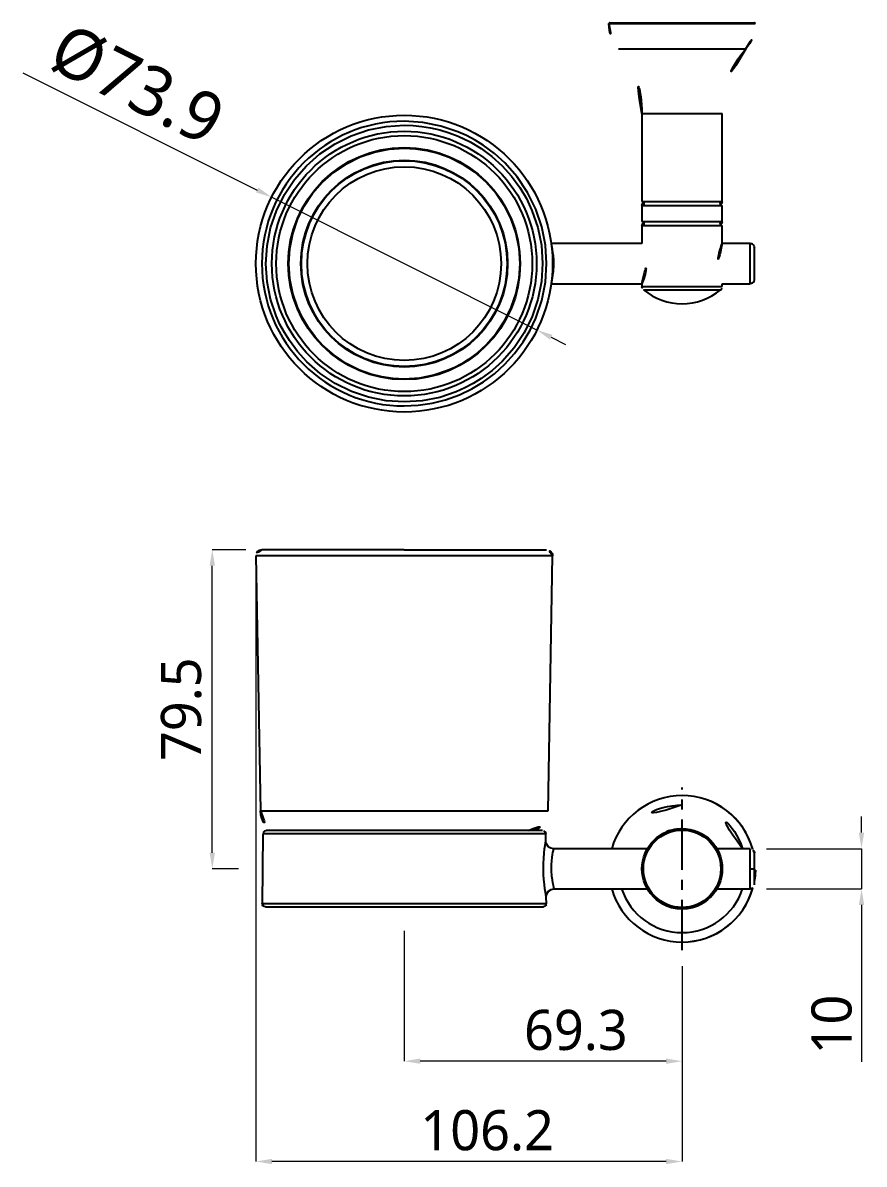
# Model space of a CAD drawing. Extents: x 16296660632 to 16296679688, y -37409620961 to -37409616551.
# Drawn here: x 16296678972.6 to 16296679182.3, y -37409616835.4 to -37409616551.1 of the extents above; entities that cross this region are included whole.
import ezdxf

# ---------------------------------------------------------------- set-up
doc = ezdxf.new("R2010")
doc.units = 0
doc.header["$LTSCALE"] = 10
doc.header["$MEASUREMENT"] = 0
doc.header["$PDMODE"] = 3
doc.header["$PDSIZE"] = -10
doc.linetypes.add('CENTER', pattern=[2, 1.25, -0.25, 0.25, -0.25])
doc.layers.get('0').update_dxf_attribs({"linetype": 'CONTINUOUS'})
doc.layers.get('DEFPOINTS').update_dxf_attribs({"linetype": 'CONTINUOUS'})
doc.styles.add('Daelim Dimension', font='')
doc.styles.get('Daelim Dimension').set_extended_font_data('NanumGothic')
doc.dimstyles.new('DEFAULT', dxfattribs={"dimscale": 2, "dimtxt": 2, "dimasz": 2, "dimexe": 0, "dimexo": 2, "dimgap": 1, "dimtad": 1, "dimdec": 1, "dimzin": 9, "dimdsep": 46, "dimtxsty": 'Daelim Dimension', "dimcen": 0.5, "dimclrd": 252, "dimclre": 252, "dimclrt": 3, "dimadec": 1, "dimazin": 0, "dimtfac": 1, "dimtdec": 1, "dimtix": 1, "dimtmove": 0, "dimatfit": 3, "dimfxl": 1, "dimtolj": 1, "dimtzin": 1, "dimlwd": 9, "dimlwe": 9, "dimarcsym": 0})

# ---------------------------------------------------------------- blocks, each defined once
blk = doc.blocks.new('*D15')
at = {"color": 5, "lineweight": 9, "transparency": 16777216}
for p, q in [((16296679028.18232, -37409616682.343567), (16296679019.81143, -37409616682.343567)), ((16296679019.81143, -37409616757.843559), (16296679019.81143, -37409616686.343567)), ((16296679026.323481, -37409616761.843559), (16296679019.81143, -37409616761.843559))]:
    blk.add_line(p, q, dxfattribs=at)
at = {"color": 5, "transparency": 16777216}
for points in [[(16296679019.14476, -37409616686.343567), (16296679020.4781, -37409616686.343567), (16296679019.81143, -37409616682.343567)], [(16296679019.14476, -37409616757.843559), (16296679020.4781, -37409616757.843559), (16296679019.81143, -37409616761.843559)]]:
    blk.add_solid(points, dxfattribs=at)
at = {"layer": 'DEFPOINTS', "color": 0, "transparency": 16777216}
for p in [(16296679019.81143, -37409616682.343567), (16296679032.18232, -37409616682.343567), (16296679030.323481, -37409616761.843559)]:
    blk.add_point(p, dxfattribs=at)
at = {"color": 7, "transparency": 16777216, "insert": (16296679012.11043, -37409616722.093567), "char_height": 10, "attachment_point": 5, "rotation": 90, "style": 'Daelim Dimension'}
blk.add_mtext('\\A1;79.5', dxfattribs=at)
blk = doc.blocks.new('*D18')
at = {"color": 5, "lineweight": 9, "transparency": 16777216}
for p, q in [((16296679067.66, -37409616777.34), (16296679067.66, -37409616809.79)), ((16296679136.91, -37409616786.09), (16296679136.91, -37409616809.79)), ((16296679132.91, -37409616809.79), (16296679071.66, -37409616809.79))]:
    blk.add_line(p, q, dxfattribs=at)
at = {"color": 5, "transparency": 16777216}
for points in [[(16296679071.66, -37409616809.12), (16296679071.66, -37409616810.45), (16296679067.66, -37409616809.79)], [(16296679132.91, -37409616809.12), (16296679132.91, -37409616810.45), (16296679136.91, -37409616809.79)]]:
    blk.add_solid(points, dxfattribs=at)
at = {"layer": 'DEFPOINTS', "color": 0, "transparency": 16777216}
for p in [(16296679067.66, -37409616773.34), (16296679136.91, -37409616782.09), (16296679067.66, -37409616809.79)]:
    blk.add_point(p, dxfattribs=at)
at = {"color": 7, "transparency": 16777216, "insert": (16296679110.43, -37409616802.09), "char_height": 10, "attachment_point": 5, "style": 'Daelim Dimension'}
blk.add_mtext('\\A1;69.3', dxfattribs=at)
blk = doc.blocks.new('*D19')
at = {"color": 5, "lineweight": 9, "transparency": 16777216}
for p, q in [((16296679030.68255, -37409616687.86974), (16296679030.68255, -37409616834.78252)), ((16296679136.90646, -37409616790.58196), (16296679136.90646, -37409616834.78252)), ((16296679132.90646, -37409616834.78252), (16296679034.68255, -37409616834.78252))]:
    blk.add_line(p, q, dxfattribs=at)
at = {"color": 5, "transparency": 16777216}
for points in [[(16296679034.68255, -37409616834.11585), (16296679034.68255, -37409616835.44918), (16296679030.68255, -37409616834.78252)], [(16296679132.90646, -37409616834.11585), (16296679132.90646, -37409616835.44918), (16296679136.90646, -37409616834.78252)]]:
    blk.add_solid(points, dxfattribs=at)
at = {"layer": 'DEFPOINTS', "color": 0, "transparency": 16777216}
for p in [(16296679030.68255, -37409616683.86974), (16296679136.90646, -37409616786.58196), (16296679030.68255, -37409616834.78252)]:
    blk.add_point(p, dxfattribs=at)
at = {"color": 7, "transparency": 16777216, "insert": (16296679088.3102, -37409616827.08151), "char_height": 10, "attachment_point": 5, "style": 'Daelim Dimension'}
blk.add_mtext('\\A1;106.2', dxfattribs=at)
blk = doc.blocks.new('*D20')
at = {"color": 5, "lineweight": 9, "transparency": 16777216}
for p, q in [((16296679181.61536, -37409616752.843369), (16296679181.61536, -37409616748.843369)), ((16296679157.90646, -37409616756.843369), (16296679181.61536, -37409616756.843369)), ((16296679181.61536, -37409616756.843369), (16296679181.61536, -37409616766.843559)), ((16296679157.907829, -37409616766.843559), (16296679181.61536, -37409616766.843559)), ((16296679181.61536, -37409616770.843559), (16296679181.61536, -37409616809.915962))]:
    blk.add_line(p, q, dxfattribs=at)
at = {"color": 5, "transparency": 16777216}
for points in [[(16296679180.94869, -37409616752.843369), (16296679182.28203, -37409616752.843369), (16296679181.61536, -37409616756.843369)], [(16296679180.94869, -37409616770.843559), (16296679182.28203, -37409616770.843559), (16296679181.61536, -37409616766.843559)]]:
    blk.add_solid(points, dxfattribs=at)
at = {"layer": 'DEFPOINTS', "color": 0, "transparency": 16777216}
for p in [(16296679153.90646, -37409616756.843369), (16296679153.907829, -37409616766.843559), (16296679181.61536, -37409616766.843559)]:
    blk.add_point(p, dxfattribs=at)
at = {"color": 7, "transparency": 16777216, "insert": (16296679174.20764, -37409616800.655586), "char_height": 10, "attachment_point": 5, "rotation": 90, "style": 'Daelim Dimension'}
blk.add_mtext('\\A1;10', dxfattribs=at)
blk = doc.blocks.new('*D22')
at = {"color": 5, "lineweight": 9, "transparency": 16777216}
for p, q in [((16296678972.589279, -37409616563.476753), (16296679031.01491, -37409616592.717033)), ((16296679100.71987, -37409616627.602272), (16296679034.591949, -37409616594.507233)), ((16296679104.296909, -37409616629.392471), (16296679107.873949, -37409616631.182671))]:
    blk.add_line(p, q, dxfattribs=at)
at = {"color": 5, "transparency": 16777216}
for points in [[(16296679031.31328, -37409616592.120857), (16296679030.716551, -37409616593.313202), (16296679034.591949, -37409616594.507233)], [(16296679104.59528, -37409616628.796303), (16296679103.998541, -37409616629.988647), (16296679100.71987, -37409616627.602272)]]:
    blk.add_solid(points, dxfattribs=at)
at = {"layer": 'DEFPOINTS', "color": 0, "transparency": 16777216}
for p in [(16296679034.591949, -37409616594.507233), (16296679100.71987, -37409616627.602272)]:
    blk.add_point(p, dxfattribs=at)
at = {"color": 7, "transparency": 16777216, "insert": (16296679001.002991, -37409616566.531723), "char_height": 10, "attachment_point": 5, "rotation": 333.41340759, "style": 'Daelim Dimension'}
blk.add_mtext('\\A1;{\\H1.25x;\\C256;Ø73.9}', dxfattribs=at)

msp = doc.modelspace()

# ---------------------------------------------------------------- linework, layer by layer
at = {"color": 7}
for p, q in [((16296679118.658541, -37409616551.259491), (16296679136.90646, -37409616551.259491)), ((16296679118.868999, -37409616551.055397), (16296679136.90646, -37409616551.055397)), ((16296679136.90646, -37409616551.055397), (16296679154.952999, -37409616551.055397)), ((16296679136.90646, -37409616551.055397), (16296679136.90646, -37409616551.259491)), ((16296679136.90646, -37409616551.259491), (16296679155.154381, -37409616551.259491)), ((16296679121.013599, -37409616557.504181), (16296679136.90646, -37409616557.504181)), ((16296679136.90646, -37409616557.504181), (16296679152.79932, -37409616557.504181)), ((16296679126.90646, -37409616573.626129), (16296679136.90646, -37409616573.626129)), ((16296679126.90646, -37409616573.626129), (16296679126.90646, -37409616595.555397)), ((16296679136.90646, -37409616573.626129), (16296679146.90646, -37409616573.626129)), ((16296679146.90646, -37409616595.555397), (16296679146.90646, -37409616573.626129)), ((16296679126.90646, -37409616595.555397), (16296679136.90646, -37409616595.555397)), ((16296679126.90646, -37409616596.555397), (16296679136.90646, -37409616596.555397)), ((16296679126.90646, -37409616596.555397), (16296679126.90646, -37409616600.555397)), ((16296679136.90646, -37409616595.555397), (16296679146.90646, -37409616595.555397)), ((16296679136.90646, -37409616596.555397), (16296679146.90646, -37409616596.555397)), ((16296679146.90646, -37409616600.555397), (16296679146.90646, -37409616596.555397)), ((16296679126.90646, -37409616600.555397), (16296679136.90646, -37409616600.555397)), ((16296679126.90646, -37409616601.555397), (16296679136.90646, -37409616601.555397)), ((16296679126.90646, -37409616601.555397), (16296679126.90646, -37409616606.055397)), ((16296679136.90646, -37409616600.555397), (16296679146.90646, -37409616600.555397)), ((16296679136.90646, -37409616601.555397), (16296679146.90646, -37409616601.555397)), ((16296679146.90646, -37409616606.055397), (16296679146.90646, -37409616601.555397)), ((16296679104.35812, -37409616606.152122), (16296679104.279699, -37409616606.127113)), ((16296679126.90646, -37409616606.055397), (16296679104.317711, -37409616606.055397)), ((16296679153.90646, -37409616606.055397), (16296679146.90646, -37409616606.055397)), ((16296679153.90646, -37409616606.151863), (16296679153.90646, -37409616606.055397)), ((16296679153.90646, -37409616615.959343), (16296679153.90646, -37409616606.151863)), ((16296679154.90646, -37409616615.05555), (16296679154.90646, -37409616607.055397)), ((16296679104.92836, -37409616611.055397), (16296679104.629499, -37409616611.055397)), ((16296679104.20079, -37409616616.068703), (16296679104.347179, -37409616616.055656)), ((16296679104.317711, -37409616616.055397), (16296679126.90646, -37409616616.055397)), ((16296679126.90646, -37409616616.055397), (16296679126.90646, -37409616616.779213)), ((16296679126.90646, -37409616616.779213), (16296679136.90646, -37409616616.779213)), ((16296679136.90646, -37409616616.779213), (16296679146.90646, -37409616616.779213)), ((16296679146.90646, -37409616616.055397), (16296679153.907829, -37409616616.055397)), ((16296679146.90646, -37409616616.779213), (16296679146.90646, -37409616616.055397)), ((16296679153.90646, -37409616616.055397), (16296679153.90646, -37409616615.959343)), ((16296679127.263599, -37409616617.545197), (16296679146.54932, -37409616617.545197)), ((16296679104.629271, -37409616683.869743), (16296679030.68255, -37409616683.869743)), ((16296679030.68255, -37409616683.869743), (16296679031.792009, -37409616747.430817)), ((16296679067.65591, -37409616682.343567), (16296679032.18232, -37409616682.343567)), ((16296679067.65591, -37409616682.343567), (16296679103.129499, -37409616682.343567)), ((16296679103.51981, -37409616747.430817), (16296679104.629271, -37409616683.869743)), ((16296679031.792009, -37409616747.430817), (16296679103.51981, -37409616747.430817)), ((16296679032.39963, -37409616753.126877), (16296679032.24761, -37409616770.546638)), ((16296679032.62208, -37409616753.136589), (16296679032.39954, -37409616753.136589)), ((16296679032.905451, -37409616752.399147), (16296679033.19842, -37409616752.343567)), ((16296679102.113411, -37409616752.343567), (16296679033.19842, -37409616752.343567)), ((16296679102.91338, -37409616753.136581), (16296679102.690319, -37409616753.136581)), ((16296679102.928431, -37409616754.861023), (16296679102.9133, -37409616753.126877)), ((16296679102.922951, -37409616754.893806), (16296679102.928431, -37409616754.861023)), ((16296679128.24621, -37409616756.843559), (16296679104.92836, -37409616756.843559)), ((16296679153.907829, -37409616756.843559), (16296679145.56671, -37409616756.843559)), ((16296679153.90646, -37409616761.843559), (16296679153.90646, -37409616756.843559)), ((16296679154.90646, -37409616761.843559), (16296679154.90646, -37409616757.843407)), ((16296679153.90646, -37409616766.843559), (16296679153.90646, -37409616761.843559)), ((16296679154.90646, -37409616765.843727), (16296679154.90646, -37409616761.843559)), ((16296679105.050529, -37409616766.843559), (16296679128.24621, -37409616766.843559)), ((16296679145.56671, -37409616766.843559), (16296679153.907829, -37409616766.843559)), ((16296679103.065319, -37409616770.546638), (16296679103.05061, -37409616768.861023)), ((16296679032.289631, -37409616770.536583), (16296679032.390011, -37409616770.983208)), ((16296679033.04656, -37409616771.343567), (16296679102.265261, -37409616771.343567)), ((16296679102.924259, -37409616770.968536), (16296679103.022591, -37409616770.536583))]:
    msp.add_line(p, q, dxfattribs=at)
at = {"color": 1, "linetype": 'CENTER'}
msp.add_line((16296679136.90646, -37409616782.091522), (16296679136.90646, -37409616741.595596), dxfattribs=at)
at = {"color": 7, "flags": 128}
for points in [[(16296679118.861601, -37409616551.055397), (16296679118.7743, -37409616551.073997), (16296679118.704041, -37409616551.128357), (16296679118.66946, -37409616551.190109), (16296679118.658541, -37409616551.259491)], [(16296679155.154381, -37409616551.259491), (16296679155.13619, -37409616551.171982), (16296679155.08219, -37409616551.10154), (16296679155.020519, -37409616551.06665), (16296679154.951321, -37409616551.055397)], [(16296679067.65591, -37409616645.528801), (16296679063.15333, -37409616645.233643), (16296679058.73134, -37409616644.353661), (16296679054.465679, -37409616642.905663), (16296679050.426201, -37409616640.914558), (16296679046.69648, -37409616638.426247), (16296679043.33709, -37409616635.489471), (16296679041.045309, -37409616632.971893), (16296679039.012699, -37409616630.238747), (16296679037.77733, -37409616628.252319), (16296679036.681721, -37409616626.190117), (16296679035.72588, -37409616624.052147), (16296679034.34749, -37409616619.94426), (16296679033.482771, -37409616615.602631), (16296679033.1819, -37409616611.10321), (16296679033.47027, -37409616606.603127), (16296679034.346161, -37409616602.168938), (16296679035.79353, -37409616597.892387), (16296679037.784439, -37409616593.844902), (16296679040.28834, -37409616590.090393), (16296679043.26195, -37409616586.695061), (16296679046.64698, -37409616583.721657), (16296679050.39942, -37409616581.210114), (16296679054.448759, -37409616579.210907), (16296679058.717091, -37409616577.759659), (16296679063.150499, -37409616576.875816), (16296679067.65591, -37409616576.580711)], [(16296679067.65591, -37409616646.528343), (16296679071.1297, -37409616646.358414), (16296679074.57485, -37409616645.847343), (16296679077.951851, -37409616645.001793), (16296679081.44187, -37409616643.740013), (16296679084.53166, -37409616642.25753), (16296679087.36418, -37409616640.549843), (16296679090.16107, -37409616638.475822), (16296679092.740669, -37409616636.137321), (16296679095.15188, -37409616633.468773), (16296679097.280399, -37409616630.568047), (16296679098.994841, -37409616627.67588), (16296679100.4291, -37409616624.630234), (16296679101.92067, -37409616620.238083), (16296679102.82674, -37409616615.682137), (16296679103.129499, -37409616611.054764), (16296679102.82645, -37409616606.425774), (16296679101.92161, -37409616601.875076), (16296679100.43395, -37409616597.490723), (16296679098.380939, -37409616593.324173), (16296679095.79917, -37409616589.459457), (16296679092.739519, -37409616585.971138), (16296679090.1605, -37409616583.633133), (16296679087.36311, -37409616581.558968), (16296679085.31094, -37409616580.286201), (16296679083.18079, -37409616579.158409), (16296679080.97267, -37409616578.175591), (16296679076.74926, -37409616576.766251), (16296679072.28459, -37409616575.884041), (16296679067.65591, -37409616575.581169)], [(16296679067.65591, -37409616576.580711), (16296679069.84214, -37409616576.649628), (16296679072.016609, -37409616576.857224), (16296679074.1793, -37409616577.203491), (16296679076.53208, -37409616577.742508), (16296679078.835711, -37409616578.443352), (16296679081.09021, -37409616579.306023), (16296679084.07233, -37409616580.739967), (16296679086.800671, -37409616582.385292), (16296679089.513729, -37409616584.3955), (16296679092.01675, -37409616586.66185), (16296679094.358681, -37409616589.249702), (16296679096.426809, -37409616592.062698), (16296679098.09127, -37409616594.863373), (16296679099.48531, -37409616597.81282), (16296679100.93914, -37409616602.070587), (16296679101.82785, -37409616606.498192), (16296679102.129919, -37409616611.006287), (16296679101.84108, -37409616615.51033), (16296679100.961241, -37409616619.956596), (16296679099.502119, -37409616624.256493), (16296679097.519239, -37409616628.278709), (16296679095.02047, -37409616632.022919), (16296679092.04987, -37409616635.414436), (16296679089.544029, -37409616637.689217), (16296679086.82567, -37409616639.707497), (16296679084.83289, -37409616640.945168), (16296679082.764099, -37409616642.042213), (16296679080.61931, -37409616642.998596), (16296679076.50581, -37409616644.373718), (16296679072.15925, -37409616645.233803), (16296679067.65591, -37409616645.528801)], [(16296679067.65591, -37409616639.82206), (16296679064.842951, -37409616639.684647), (16296679062.05315, -37409616639.271423), (16296679059.318291, -37409616638.587692), (16296679056.49054, -37409616637.56691), (16296679053.213579, -37409616635.934196), (16296679050.16518, -37409616633.894478), (16296679047.337259, -37409616631.419182), (16296679045.441389, -37409616629.332893), (16296679043.7586, -37409616627.069633), (16296679042.253019, -37409616624.555588), (16296679041.01091, -37409616621.89917), (16296679039.86348, -37409616618.480942), (16296679039.141991, -37409616614.866951), (16296679038.88868, -37409616611.119476), (16296679039.126631, -37409616607.361313), (16296679039.85433, -37409616603.662086), (16296679041.060471, -37409616600.08934), (16296679042.71981, -37409616596.710487), (16296679044.809891, -37409616593.572243), (16296679047.291479, -37409616590.736099), (16296679050.11701, -37409616588.252258), (16296679053.25, -37409616586.153954), (16296679056.630671, -37409616584.484047), (16296679060.197321, -37409616583.270813), (16296679063.897461, -37409616582.533737), (16296679067.65591, -37409616582.287453)], [(16296679067.65591, -37409616582.287453), (16296679070.46887, -37409616582.424858), (16296679073.258671, -37409616582.838089), (16296679075.99353, -37409616583.52182), (16296679078.821289, -37409616584.542603), (16296679082.098209, -37409616586.175293), (16296679085.1467, -37409616588.21508), (16296679087.975531, -37409616590.691208), (16296679090.53117, -37409616593.610542), (16296679092.61018, -37409616596.742088), (16296679094.21484, -37409616600.001213), (16296679095.42837, -37409616603.553558), (16296679096.169609, -37409616607.241249), (16296679096.42314, -37409616610.990021), (16296679096.185101, -37409616614.750092), (16296679095.45734, -37409616618.447807), (16296679094.25507, -37409616622.011368), (16296679092.592991, -37409616625.397583), (16296679090.5009, -37409616628.538467), (16296679088.02034, -37409616631.373413), (16296679085.928699, -37409616633.273666), (16296679083.659281, -37409616634.959763), (16296679081.993469, -37409616635.994904), (16296679080.264099, -37409616636.912193), (16296679078.471161, -37409616637.711609), (16296679075.04134, -37409616638.858047), (16296679071.41527, -37409616639.575684), (16296679067.65591, -37409616639.82206)], [(16296679104.342051, -37409616606.150978), (16296679104.341631, -37409616606.148956), (16296679104.32732, -37409616606.055397)], [(16296679104.92836, -37409616611.055397), (16296679104.90411, -37409616610.093178), (16296679104.830099, -37409616609.110229), (16296679104.78326, -37409616608.68235), (16296679104.72386, -37409616608.223351), (16296679104.61484, -37409616607.52037), (16296679104.50823, -37409616606.941704), (16296679104.448099, -37409616606.647247), (16296679104.40608, -37409616606.449753), (16296679104.36758, -37409616606.271744), (16296679104.342051, -37409616606.150978)], [(16296679154.83135, -37409616606.675163), (16296679154.679649, -37409616606.426758), (16296679154.464701, -37409616606.249023), (16296679154.19623, -37409616606.152153), (16296679153.90646, -37409616606.151817)], [(16296679104.327049, -37409616616.055397), (16296679104.341141, -37409616615.962128), (16296679104.40671, -37409616615.664146), (16296679104.504339, -37409616615.194313), (16296679104.62187, -37409616614.558853), (16296679104.7094, -37409616614.009628), (16296679104.77434, -37409616613.533783), (16296679104.83032, -37409616613.03611), (16296679104.87348, -37409616612.519493), (16296679104.903391, -37409616611.987007), (16296679104.91276, -37409616611.740387), (16296679104.92201, -37409616611.418159), (16296679104.928341, -37409616611.114471), (16296679104.92836, -37409616611.055397)], [(16296679104.928511, -37409616611.166763), (16296679104.844931, -37409616611.136513), (16296679104.730391, -37409616611.095863), (16296679104.67317, -37409616611.075607), (16296679104.644621, -37409616611.065491), (16296679104.630369, -37409616611.060432), (16296679104.62554, -37409616611.058708)], [(16296679153.90646, -37409616615.959183), (16296679154.19561, -37409616615.958931), (16296679154.46364, -37409616615.862541), (16296679154.67844, -37409616615.685577), (16296679154.83036, -37409616615.438187)], [(16296679154.82399, -37409616615.434982), (16296679154.847549, -37409616615.39373), (16296679154.90646, -37409616615.05555)], [(16296679032.905451, -37409616752.399132), (16296679032.573999, -37409616752.702003), (16296679032.56938, -37409616753.136581)], [(16296679102.690319, -37409616753.136581), (16296679102.611759, -37409616753.136581), (16296679101.71203, -37409616753.136581), (16296679100.22961, -37409616753.136581), (16296679098.18985, -37409616753.136581), (16296679095.627661, -37409616753.136581), (16296679092.58687, -37409616753.136581), (16296679089.11952, -37409616753.136581), (16296679085.28492, -37409616753.136589), (16296679081.148701, -37409616753.136589), (16296679076.78163, -37409616753.136589), (16296679072.258421, -37409616753.136589), (16296679067.65646, -37409616753.136589), (16296679063.05451, -37409616753.136589), (16296679058.5313, -37409616753.136589), (16296679054.164221, -37409616753.136589), (16296679050.028, -37409616753.136589), (16296679046.193411, -37409616753.136589), (16296679042.726061, -37409616753.136589), (16296679039.68527, -37409616753.136589), (16296679037.12307, -37409616753.136589), (16296679035.083309, -37409616753.136589), (16296679033.600889, -37409616753.136589), (16296679032.70117, -37409616753.136589), (16296679032.62208, -37409616753.136589)], [(16296679102.74291, -37409616753.136581), (16296679102.737419, -37409616752.700508), (16296679102.403151, -37409616752.397873)], [(16296679103.05061, -37409616768.861023), (16296679103.02573, -37409616768.725883), (16296679102.95476, -37409616768.326813), (16296679102.848141, -37409616767.679916), (16296679102.721239, -37409616766.811729), (16296679102.59223, -37409616765.75383), (16296679102.479481, -37409616764.546188), (16296679102.399349, -37409616763.232597), (16296679102.36282, -37409616761.864906), (16296679102.374861, -37409616760.496483), (16296679102.43165, -37409616759.181229), (16296679102.523211, -37409616757.971748), (16296679102.633921, -37409616756.912216), (16296679102.745991, -37409616756.042847), (16296679102.841619, -37409616755.395348), (16296679102.90583, -37409616754.996193), (16296679102.922951, -37409616754.893806)], [(16296679104.95039, -37409616756.844299), (16296679104.18395, -37409616756.701752), (16296679103.831949, -37409616756.519257), (16296679103.526211, -37409616756.273239), (16296679103.083389, -37409616755.619743), (16296679102.967199, -37409616755.243088), (16296679102.927111, -37409616754.869087)], [(16296679104.327049, -37409616761.843613), (16296679104.341141, -37409616760.882271), (16296679104.40671, -37409616759.904617), (16296679104.504339, -37409616759.038292), (16296679104.62187, -37409616758.276222), (16296679104.7094, -37409616757.809631), (16296679104.77434, -37409616757.501022), (16296679104.83032, -37409616757.252617), (16296679104.87348, -37409616757.062721), (16296679104.903391, -37409616756.931107), (16296679104.91276, -37409616756.890701), (16296679104.92201, -37409616756.856743), (16296679104.928341, -37409616756.84391), (16296679104.92836, -37409616756.843559)], [(16296679105.050529, -37409616766.843559), (16296679105.017879, -37409616766.753906), (16296679104.94302, -37409616766.469788), (16296679104.833891, -37409616766.001907), (16296679104.703819, -37409616765.380241), (16296679104.56958, -37409616764.622688), (16296679104.45182, -37409616763.759438), (16296679104.402531, -37409616763.272339), (16296679104.365311, -37409616762.786774), (16296679104.327049, -37409616761.843613)], [(16296679153.90646, -37409616761.843559), (16296679154.33279, -37409616761.843559), (16296679154.67594, -37409616761.843559), (16296679154.847549, -37409616761.843559), (16296679154.90646, -37409616761.843559)], [(16296679103.05061, -37409616768.861023), (16296679103.1978, -37409616768.090309), (16296679103.630159, -37409616767.435532), (16296679104.281139, -37409616766.997467), (16296679105.050529, -37409616766.843559)], [(16296679033.04656, -37409616771.343567), (16296679032.703711, -37409616771.26638), (16296679032.42848, -37409616771.051514), (16296679032.29184, -37409616770.80896), (16296679032.246559, -37409616770.536583)], [(16296679032.24769, -37409616770.536591), (16296679032.550619, -37409616770.536591), (16296679033.45422, -37409616770.536591), (16296679034.943029, -37409616770.536591), (16296679036.99157, -37409616770.536591), (16296679039.5648, -37409616770.536591), (16296679042.618679, -37409616770.536591), (16296679046.100969, -37409616770.536591), (16296679049.95208, -37409616770.536591), (16296679054.10611, -37409616770.536591), (16296679058.492001, -37409616770.536591), (16296679063.034691, -37409616770.536591), (16296679067.65646, -37409616770.536591), (16296679072.278231, -37409616770.536583), (16296679076.820921, -37409616770.536583), (16296679081.20681, -37409616770.536583), (16296679085.360849, -37409616770.536583), (16296679089.21195, -37409616770.536583), (16296679092.694241, -37409616770.536583), (16296679095.748131, -37409616770.536583), (16296679098.32135, -37409616770.536583), (16296679100.3699, -37409616770.536583), (16296679101.858709, -37409616770.536583), (16296679102.7623, -37409616770.536583), (16296679102.95396, -37409616770.536583)], [(16296679102.566641, -37409616771.284622), (16296679102.91971, -37409616770.988533), (16296679103.022591, -37409616770.536583)]]:
    msp.add_lwpolyline(points, dxfattribs=at)
at = {"color": 7}
for centre, radius in [((16296679067.65591, -37409616611.054764), 36.973589), ((16296679067.65591, -37409616611.054764), 32.974274), ((16296679067.65591, -37409616611.054764), 31.899417), ((16296679067.65591, -37409616611.054764), 28.899874), ((16296679067.65591, -37409616611.054764), 25.76776), ((16296679067.65591, -37409616611.054764), 25.635476), ((16296679067.65591, -37409616611.054764), 24.135704), ((16296679136.90646, -37409616761.843559), 10), ((16296679136.90646, -37409616761.843559), 9.642857)]:
    msp.add_circle(centre, radius, dxfattribs=at)
for centre, radius, start, end in [((16296679128.65646, -37409616551.055397), 10, 181.16940913, 220.15628935), ((16296679145.15646, -37409616551.055397), 10, 319.84371065, 358.83059087), ((16296679101.90646, -37409616573.626129), 25, 0, 40.15628935), ((16296679171.90646, -37409616573.626129), 25, 139.84371065, 180), ((16296679067.65591, -37409616611.054764), 35.473589, 90, 270), ((16296679126.90646, -37409616596.055397), 0.5, 270, 90), ((16296679146.90646, -37409616596.055397), 0.5, 90, 270), ((16296679126.90646, -37409616601.055397), 0.5, 270, 90), ((16296679146.90646, -37409616601.055397), 0.5, 90, 270), ((16296679114.90646, -37409616611.055397), 13, 337.38029477, 22.61970523), ((16296679158.90646, -37409616611.055397), 13, 157.38029477, 202.61970523), ((16296679153.90646, -37409616607.055397), 1, 55.36213723, 90), ((16296679153.90646, -37409616607.055397), 1, 0, 22.40867917), ((16296679127.90646, -37409616616.779213), 1, 180, 229.99464684), ((16296679145.90646, -37409616616.779213), 1, 310.00535316, 0), ((16296679136.90646, -37409616606.055397), 15, 229.99464684, 310.00535316), ((16296679032.18232, -37409616683.843567), 1.5, 90, 181.00020928), ((16296679103.129499, -37409616683.843567), 1.5, 358.99979072, 90), ((16296679136.90646, -37409616761.843559), 18.247959, 90.00120211, 164.09744601), ((16296679136.90646, -37409616761.843559), 18.247917, 90, 164.09744601), ((16296679136.90646, -37409616761.843559), 18.247959, 15.28533945, 90.00120211), ((16296679136.90646, -37409616761.843559), 18.247917, 15.48346665, 90), ((16296679036.79125, -37409616747.343567), 5, 181.00020928, 270), ((16296679098.520571, -37409616747.343567), 5, 270, 358.99979072), ((16296679136.90646, -37409616761.843559), 15.892857, 90, 161.66298951), ((16296679136.90646, -37409616761.843559), 15.892857, 18.33701049, 90), ((16296679102.113411, -37409616753.143562), 0.8, 0.50008551, 90), ((16296679136.90646, -37409616761.843559), 10, 90, 150.00001492), ((16296679136.90646, -37409616761.843559), 10, 29.99998508, 90), ((16296679153.906441, -37409616757.843384), 1.00002, 0, 89.99890717), ((16296679136.90646, -37409616761.843559), 18.247917, 352.46575828, 9.31074281), ((16296679136.90646, -37409616761.843559), 18.247959, 350.68880813, 7.53512277), ((16296679136.90646, -37409616761.843559), 18.247959, 195.90255399, 270), ((16296679136.90646, -37409616761.843559), 18.247917, 195.90255399, 270), ((16296679136.90646, -37409616761.843559), 15.892857, 198.33701049, 341.66298951), ((16296679136.90646, -37409616761.843559), 10, 209.99998508, 330.00001492), ((16296679136.90646, -37409616761.843559), 18.247917, 270, 344.71466055), ((16296679136.90646, -37409616761.843559), 18.247959, 270, 344.51698379), ((16296679153.906441, -37409616765.843742), 1.00002, 270.00120211, 0), ((16296679102.265261, -37409616770.543556), 0.8, 270, 292.12795123), ((16296679102.265261, -37409616770.543556), 0.8, 327.16766651, 0.50008551)]:
    msp.add_arc(centre, radius, start, end, dxfattribs=at)

# ---------------------------------------------------------------- dimensions: what is measured, and where the dimension line sits
dim = msp.add_diameter_dim_2p(p1=(16296679100.71987, -37409616627.602272), p2=(16296679034.591949, -37409616594.507233), text='{\\H1.25x;\\C256;Ø73.9}', dimstyle='DEFAULT', override={"dimtxt": 5, "dimclrd": 5, "dimclre": 5, "dimclrt": 7}, dxfattribs=at)
dim.commit()
dim.dimension.update_dxf_attribs({"geometry": '*D22', "text_midpoint": (16296678996.53437, -37409616575.460564), "dimtype": 163})
dim = msp.add_linear_dim(base=(16296679019.81143, -37409616682.343567), p1=(16296679030.323481, -37409616761.843559), p2=(16296679032.18232, -37409616682.343567), angle=90, dimstyle='DEFAULT', override={"dimtxt": 5, "dimclrd": 5, "dimclre": 5, "dimclrt": 7}, dxfattribs=at)
dim.commit()
dim.dimension.update_dxf_attribs({"geometry": '*D15', "text_midpoint": (16296679012.11043, -37409616722.093567)})
for base, p1, p2, picture, middle in [((16296679030.68255, -37409616834.782516), (16296679136.90646, -37409616786.581963), (16296679030.68255, -37409616683.869743), '*D19', (16296679088.3102, -37409616834.782516)), ((16296679067.65591, -37409616809.787956), (16296679136.90646, -37409616782.091522), (16296679067.65591, -37409616773.343567), '*D18', (16296679110.43446, -37409616809.787956))]:
    dim = msp.add_linear_dim(base=base, p1=p1, p2=p2, dimstyle='DEFAULT', override={"dimtxt": 5, "dimclrd": 5, "dimclre": 5, "dimclrt": 7}, dxfattribs=at)
    dim.commit()
    dim.dimension.update_dxf_attribs({"geometry": picture, "text_midpoint": middle, "dimtype": 160})
dim = msp.add_linear_dim(base=(16296679181.61536, -37409616766.843559), p1=(16296679153.90646, -37409616756.843369), p2=(16296679153.907829, -37409616766.843559), angle=90, dimstyle='DEFAULT', override={"dimtxt": 5, "dimclrd": 5, "dimclre": 5, "dimclrt": 7}, dxfattribs=at)
dim.commit()
dim.dimension.update_dxf_attribs({"geometry": '*D20', "text_midpoint": (16296679181.61537, -37409616800.655586), "dimtype": 160})

doc.saveas('drawing.dxf')
